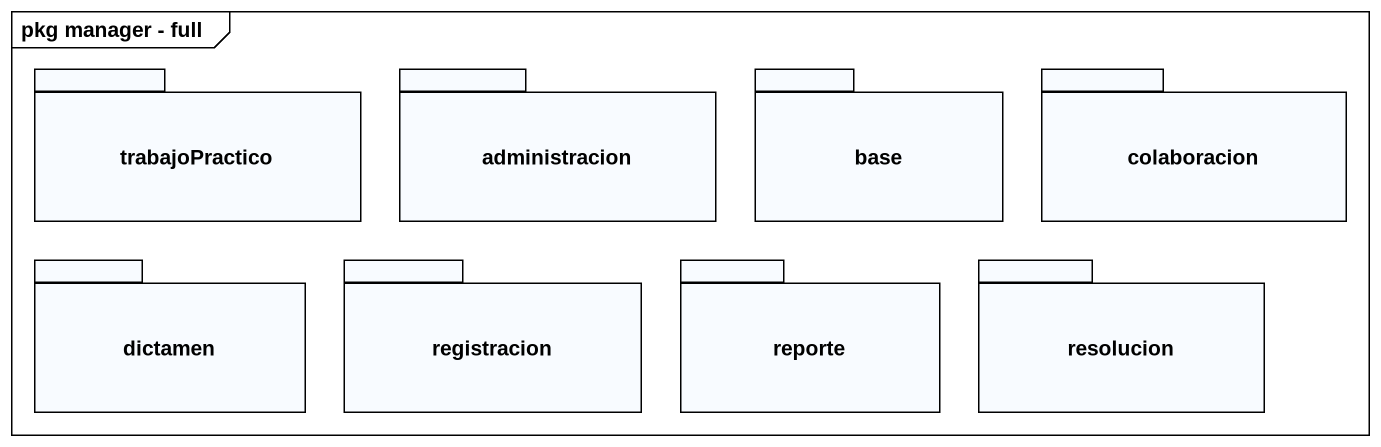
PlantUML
@startuml
mainframe pkg manager - full
package trabajoPractico {
}
package administracion {
}
package base {
}
package colaboracion {
}
package dictamen {
}
package registracion {
}
package reporte {
}
package resolucion {
}
@enduml
